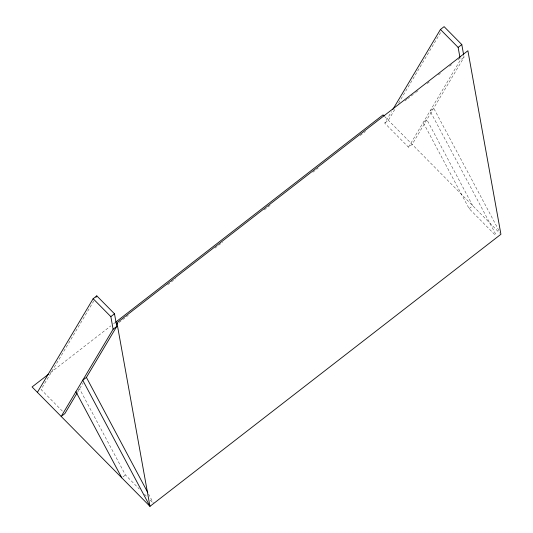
<?xml version="1.0" encoding="UTF-8"?>
<svg xmlns="http://www.w3.org/2000/svg" width="533" height="533" viewBox="0 0 533 533"><rect width="100%" height="100%" fill="white"/><g stroke="black" fill="none" stroke-linecap="round" stroke-linejoin="round"><path stroke-width="0.4" stroke-dasharray="2.67 2" d="M93.828 300.892L41.061 389.51L62.528 411.256M77.465 392.421L83.188 382.814M463.783 55.599L464.063 57.178L412.149 144.37L408.491 147.208L384.699 123.11L391.508 111.67M394.74 109.551L388.357 120.271L384.699 123.11M398.571 103.122L441.124 31.654M408.491 147.208L460.412 60.009L464.063 57.178M50.482 372.694L110.951 325.816M113.576 323.778L114.888 322.758M119.052 322.478L128.253 315.343M167.675 284.782L175.564 278.672M214.986 248.105L222.867 241.995M264.268 209.902L271.49 204.299M312.884 172.212L318.141 168.135M360.195 135.535L365.451 131.464M404.873 100.897L406.846 99.371M407.505 98.858L415.387 92.749M416.046 92.242L418.019 90.71M427.213 83.581L429.185 82.049M438.386 74.92L440.358 73.394M449.552 66.259L451.524 64.733M458.094 59.643L460.066 58.11L460.412 60.009M78.351 389.836L79.57 388.89L125.462 474.99L139.253 488.961M123.023 476.882L125.462 474.99M469.1 208.59L472.758 205.758L426.866 119.659L423.209 122.49L469.1 208.59L496.11 235.952M384.633 116.5L499.767 233.114M144.423 494.204L147.301 497.116M150.173 500.021L153.044 502.932M498.961 230.616L433.702 108.172L430.044 111.004L496.483 235.646M148.54 493.984L153.231 502.786"/><path stroke-width="0.8" d="M37.403 392.341L93.148 298.72L96.806 295.888L114.502 313.81L116.767 326.416L86.406 377.404L82.748 380.242L149.966 506.35L500.92 234.28L467.894 50.748L116.94 322.818L149.966 506.35L32.08 386.958L48.51 374.219M95.953 297.314L96.806 295.888M117.027 326.216L113.116 329.247L61.195 416.44L64.853 413.608L77.045 393.127M392.788 109.532L440.445 29.482L444.102 26.65L461.798 44.572L463.643 54.812M113.116 329.247L110.844 316.642L114.502 313.81M459.932 57.344L458.14 47.404L461.798 44.572M115.548 322.252L383.034 114.888L384.1 115.961M116.427 324.51L117.74 323.498M440.445 29.482L458.14 47.404M93.148 298.72L110.844 316.642M86.406 377.404L147.761 492.519M75.913 391.728L121.804 477.828"/></g></svg>
